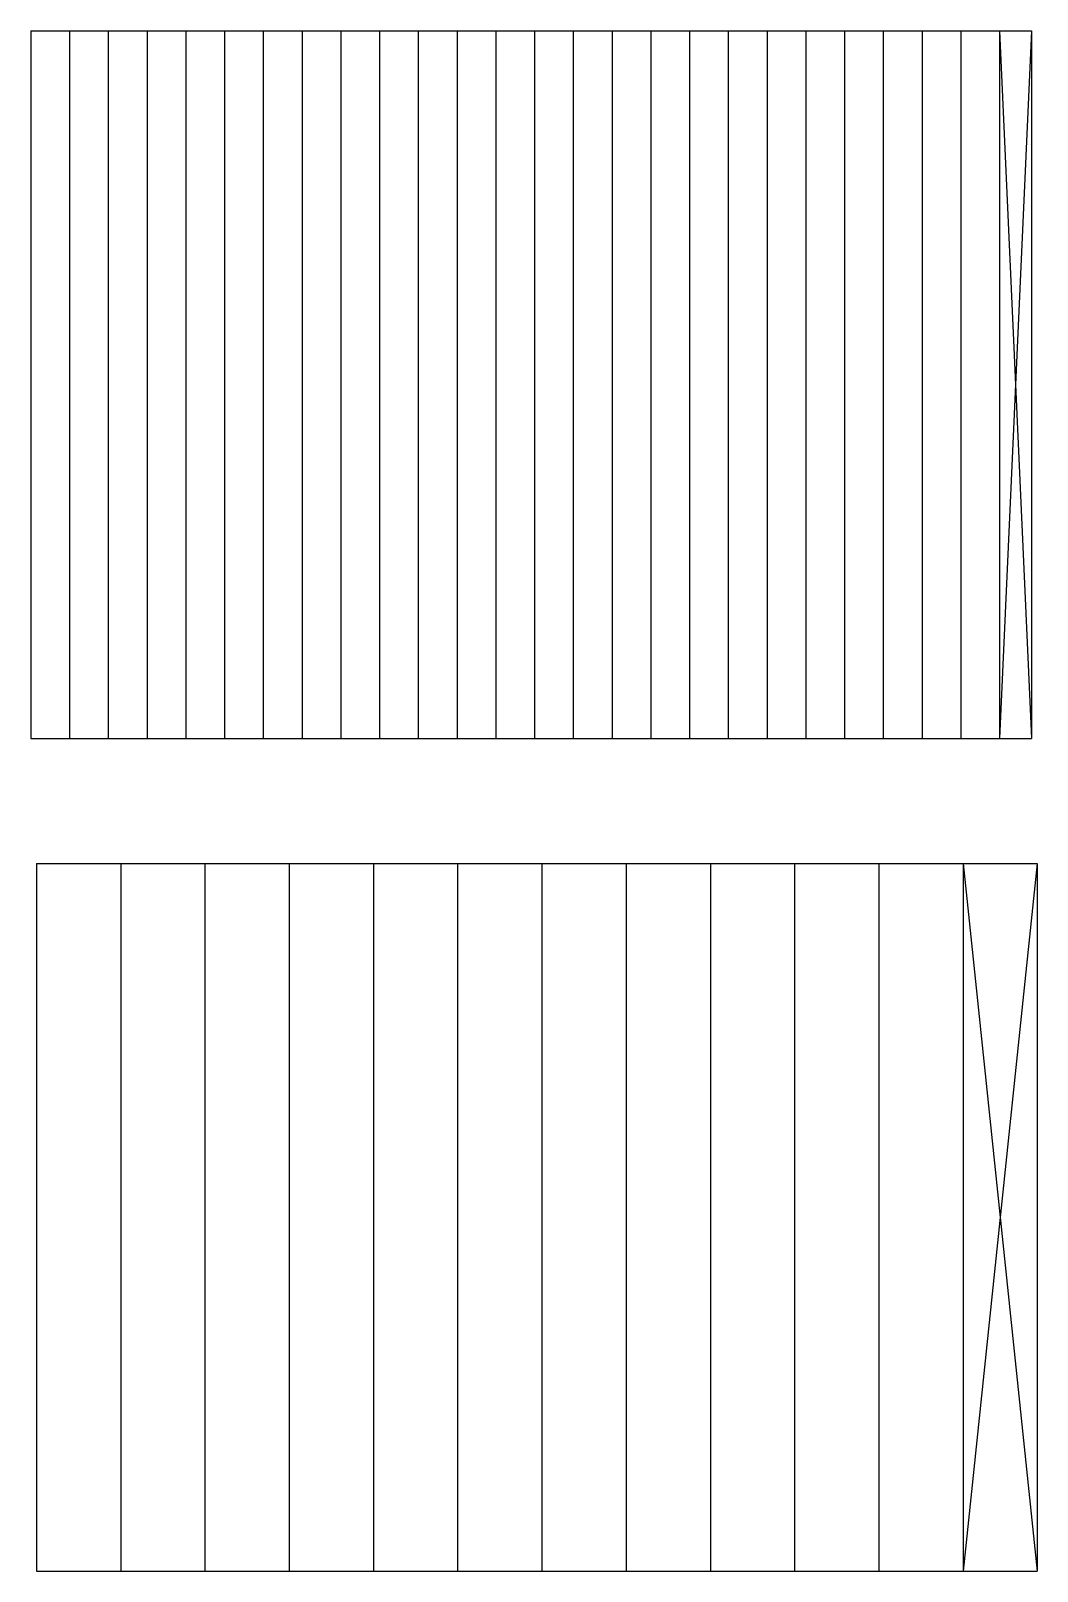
# Model space of a CAD drawing. Extents: x 98 to 397, y -200 to 257.
import ezdxf

# ---------------------------------------------------------------- set-up
doc = ezdxf.new("R2010")
doc.units = 0
doc.layers.get('0').update_dxf_attribs({"linetype": 'CONTINUOUS'})

msp = doc.modelspace()

# ---------------------------------------------------------------- linework, layer by layer
for p, q in [((98.475145, 257.135496), (98.475145, 47.135496)), ((98.475145, 257.135496), (395.475145, 257.135496)), ((109.975145, 257.135496), (109.975145, 47.135496)), ((121.475145, 257.135496), (121.475145, 47.135496)), ((132.975145, 257.135496), (132.975145, 47.135496)), ((144.475145, 257.135496), (144.475145, 47.135496)), ((155.975145, 257.135496), (155.975145, 47.135496)), ((167.475145, 257.135496), (167.475145, 47.135496)), ((178.975145, 257.135496), (178.975145, 47.135496)), ((190.475145, 257.135496), (190.475145, 47.135496)), ((201.975145, 257.135496), (201.975145, 47.135496)), ((213.475145, 257.135496), (213.475145, 47.135496)), ((224.975145, 257.135496), (224.975145, 47.135496)), ((236.475145, 257.135496), (236.475145, 47.135496)), ((247.975145, 257.135496), (247.975145, 47.135496)), ((259.475145, 257.135496), (259.475145, 47.135496)), ((270.975145, 257.135496), (270.975145, 47.135496)), ((282.475145, 257.135496), (282.475145, 47.135496)), ((293.975145, 257.135496), (293.975145, 47.135496)), ((305.475145, 257.135496), (305.475145, 47.135496)), ((316.975145, 257.135496), (316.975145, 47.135496)), ((328.475145, 257.135496), (328.475145, 47.135496)), ((339.975145, 257.135496), (339.975145, 47.135496)), ((351.475145, 257.135496), (351.475145, 47.135496)), ((362.975145, 257.135496), (362.975145, 47.135496)), ((374.475145, 257.135496), (374.475145, 47.135496)), ((385.975145, 257.135496), (385.975145, 47.135496)), ((385.975145, 257.135496), (395.475145, 47.135496)), ((395.475145, 257.135496), (385.975145, 47.135496)), ((395.475145, 257.135496), (395.475145, 47.135496)), ((98.475145, 47.135496), (395.475145, 47.135496)), ((100.14601, 9.9529), (100.14601, -200.0471)), ((100.14601, 9.9529), (397.14601, 9.9529)), ((125.14601, 9.9529), (125.14601, -200.0471)), ((150.14601, 9.9529), (150.14601, -200.0471)), ((175.14601, 9.9529), (175.14601, -200.0471)), ((200.14601, 9.9529), (200.14601, -200.0471)), ((225.14601, 9.9529), (225.14601, -200.0471)), ((250.14601, 9.9529), (250.14601, -200.0471)), ((275.14601, 9.9529), (275.14601, -200.0471)), ((300.14601, 9.9529), (300.14601, -200.0471)), ((325.14601, 9.9529), (325.14601, -200.0471)), ((350.14601, 9.9529), (350.14601, -200.0471)), ((375.14601, 9.9529), (375.14601, -200.0471)), ((397.14601, 9.9529), (375.14601, -200.0471)), ((375.14601, 9.9529), (397.14601, -200.0471)), ((397.14601, 9.9529), (397.14601, -200.0471)), ((100.14601, -200.0471), (397.14601, -200.0471))]:
    msp.add_line(p, q)

doc.saveas('drawing.dxf')
